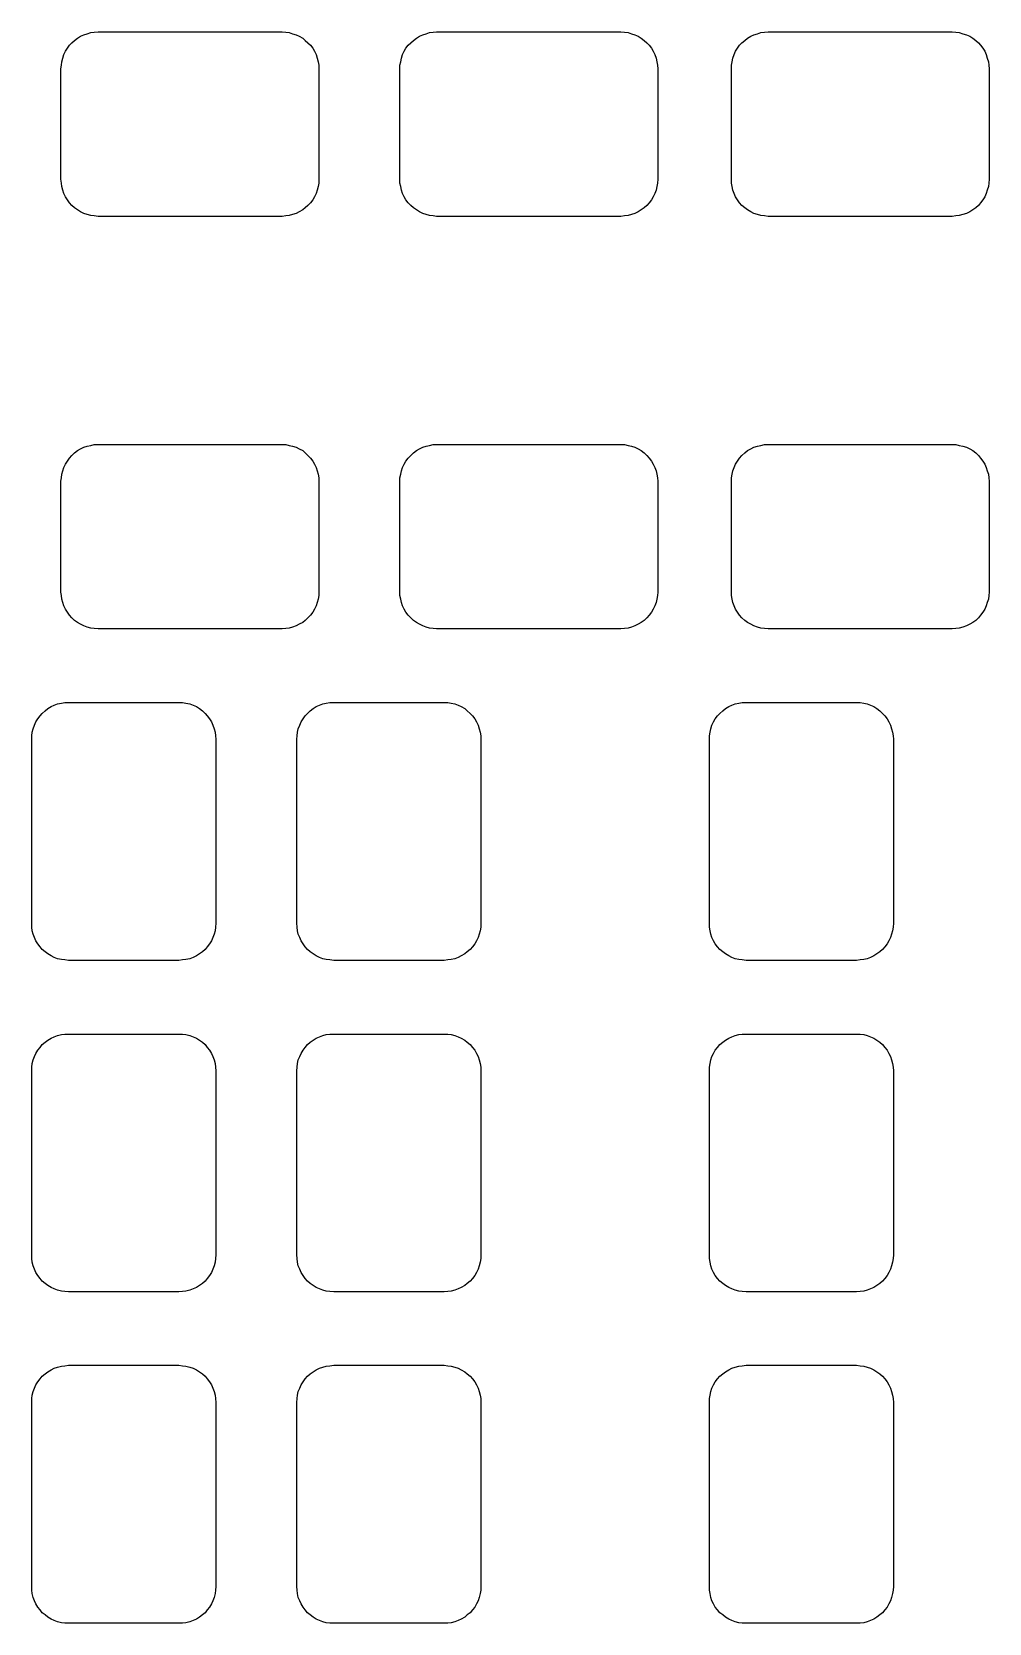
# Model space of a CAD drawing. Extents: x 0 to 58, y -40.2 to 0.4.
# Drawn here: x 40.98 to 47.48, y -23.95 to -13.15 of the extents above; entities that cross this region are included whole.
import ezdxf

# ---------------------------------------------------------------- set-up
doc = ezdxf.new("R2010")
doc.units = 0
doc.layers.get('0').update_dxf_attribs({"linetype": 'CONTINUOUS'})

msp = doc.modelspace()

# ---------------------------------------------------------------- linework, layer by layer
at = {"color": 7}
for points in [[(42.6999, -13.156591), (42.72276, -13.159131), (42.74562, -13.166751), (42.77102, -13.174371), (42.79134, -13.184531), (42.8142, -13.197231), (42.83198, -13.21247), (42.84976, -13.22771), (42.86754, -13.24549), (42.88278, -13.26581), (42.89548, -13.28613), (42.90564, -13.30899), (42.91326, -13.33185), (42.91834, -13.35725), (42.92342, -13.38011), (42.92342, -13.40551), (42.92342, -14.15481), (42.92342, -14.18021), (42.91834, -14.20307), (42.91326, -14.22847), (42.90564, -14.25133), (42.89548, -14.27419), (42.88278, -14.294509), (42.86754, -14.314829), (42.84976, -14.332609), (42.83198, -14.347849), (42.8142, -14.363089), (42.79134, -14.375789), (42.77102, -14.385949), (42.74562, -14.393569), (42.72276, -14.401189), (42.6999, -14.403729), (42.6745, -14.406269), (41.424821, -14.406269), (41.399421, -14.403729), (41.376561, -14.401189), (41.351161, -14.393569), (41.328301, -14.385949), (41.305441, -14.375789), (41.285121, -14.363089), (41.264801, -14.347849), (41.247021, -14.332609), (41.231781, -14.314829), (41.216541, -14.294509), (41.203841, -14.27419), (41.193681, -14.25133), (41.186061, -14.22847), (41.178441, -14.20307), (41.175901, -14.18021), (41.173361, -14.15481), (41.173361, -13.40551), (41.175901, -13.38011), (41.178441, -13.35725), (41.186061, -13.33185), (41.193681, -13.30899), (41.203841, -13.28613), (41.216541, -13.26581), (41.231781, -13.24549), (41.247021, -13.22771), (41.264801, -13.21247), (41.285121, -13.197231), (41.305441, -13.184531), (41.328301, -13.174371), (41.351161, -13.166751), (41.376561, -13.159131), (41.399421, -13.156591), (41.424821, -13.154051), (42.6745, -13.154051)], [(44.998598, -13.156591), (45.023998, -13.159131), (45.046858, -13.166751), (45.069718, -13.174371), (45.092578, -13.184531), (45.112898, -13.197231), (45.133218, -13.21247), (45.150998, -13.22771), (45.166238, -13.24549), (45.181478, -13.26581), (45.194178, -13.28613), (45.204338, -13.30899), (45.214498, -13.33185), (45.219578, -13.35725), (45.222118, -13.38011), (45.224658, -13.40551), (45.224658, -14.15481), (45.222118, -14.18021), (45.219578, -14.20307), (45.214498, -14.22847), (45.204338, -14.25133), (45.194178, -14.27419), (45.181478, -14.294509), (45.166238, -14.314829), (45.150998, -14.332609), (45.133218, -14.347849), (45.112898, -14.363089), (45.092578, -14.375789), (45.069718, -14.385949), (45.046858, -14.393569), (45.023998, -14.401189), (44.998598, -14.403729), (44.973198, -14.406269), (43.723519, -14.406269), (43.700659, -14.403729), (43.675259, -14.401189), (43.652399, -14.393569), (43.629539, -14.385949), (43.606679, -14.375789), (43.586359, -14.363089), (43.566039, -14.347849), (43.548259, -14.332609), (43.530479, -14.314829), (43.515239, -14.294509), (43.502539, -14.27419), (43.492379, -14.25133), (43.484759, -14.22847), (43.479679, -14.20307), (43.474599, -14.18021), (43.474599, -14.15481), (43.474599, -13.40551), (43.474599, -13.38011), (43.479679, -13.35725), (43.484759, -13.33185), (43.492379, -13.30899), (43.502539, -13.28613), (43.515239, -13.26581), (43.530479, -13.24549), (43.548259, -13.22771), (43.566039, -13.21247), (43.586359, -13.197231), (43.606679, -13.184531), (43.629539, -13.174371), (43.652399, -13.166751), (43.675259, -13.159131), (43.700659, -13.156591), (43.723519, -13.154051), (44.973198, -13.154051)], [(47.249036, -13.156591), (47.271896, -13.159131), (47.297296, -13.166751), (47.320156, -13.174371), (47.343016, -13.184531), (47.363336, -13.197231), (47.383655, -13.21247), (47.401435, -13.22771), (47.416675, -13.24549), (47.431915, -13.26581), (47.444615, -13.28613), (47.454775, -13.30899), (47.462395, -13.33185), (47.470015, -13.35725), (47.472555, -13.38011), (47.475095, -13.40551), (47.475095, -14.15481), (47.472555, -14.18021), (47.470015, -14.20307), (47.462395, -14.22847), (47.454775, -14.25133), (47.444615, -14.27419), (47.431915, -14.294509), (47.416675, -14.314829), (47.401435, -14.332609), (47.383655, -14.347849), (47.363336, -14.363089), (47.343016, -14.375789), (47.320156, -14.385949), (47.297296, -14.393569), (47.271896, -14.401189), (47.249036, -14.403729), (47.223636, -14.406269), (45.973957, -14.406269), (45.948557, -14.403729), (45.925697, -14.401189), (45.902837, -14.393569), (45.877437, -14.385949), (45.857117, -14.375789), (45.834257, -14.363089), (45.816477, -14.347849), (45.796157, -14.332609), (45.780917, -14.314829), (45.765677, -14.294509), (45.752977, -14.27419), (45.742817, -14.25133), (45.735197, -14.22847), (45.730117, -14.20307), (45.725037, -14.18021), (45.725037, -14.15481), (45.725037, -13.40551), (45.725037, -13.38011), (45.730117, -13.35725), (45.735197, -13.33185), (45.742817, -13.30899), (45.752977, -13.28613), (45.765677, -13.26581), (45.780917, -13.24549), (45.796157, -13.22771), (45.816477, -13.21247), (45.834257, -13.197231), (45.857117, -13.184531), (45.877437, -13.174371), (45.902837, -13.166751), (45.925697, -13.159131), (45.948557, -13.156591), (45.973957, -13.154051), (47.223636, -13.154051)], [(42.6999, -15.955668), (42.72276, -15.960748), (42.74562, -15.965828), (42.77102, -15.973448), (42.79134, -15.983608), (42.8142, -15.996308), (42.83198, -16.011548), (42.84976, -16.029328), (42.86754, -16.047108), (42.88278, -16.067428), (42.89548, -16.087748), (42.90564, -16.110608), (42.91326, -16.133468), (42.91834, -16.156328), (42.92342, -16.181728), (42.92342, -16.204588), (42.92342, -16.956427), (42.92342, -16.979287), (42.91834, -17.004687), (42.91326, -17.027547), (42.90564, -17.050407), (42.89548, -17.073267), (42.88278, -17.093587), (42.86754, -17.113907), (42.84976, -17.131687), (42.83198, -17.149467), (42.8142, -17.162167), (42.79134, -17.174867), (42.77102, -17.185027), (42.74562, -17.195187), (42.72276, -17.200267), (42.6999, -17.202807), (42.6745, -17.205347), (41.424821, -17.205347), (41.399421, -17.202807), (41.376561, -17.200267), (41.351161, -17.195187), (41.328301, -17.185027), (41.305441, -17.174867), (41.285121, -17.162167), (41.264801, -17.149467), (41.247021, -17.131687), (41.231781, -17.113907), (41.216541, -17.093587), (41.203841, -17.073267), (41.193681, -17.050407), (41.186061, -17.027547), (41.178441, -17.004687), (41.175901, -16.979287), (41.173361, -16.956427), (41.173361, -16.204588), (41.175901, -16.181728), (41.178441, -16.156328), (41.186061, -16.133468), (41.193681, -16.110608), (41.203841, -16.087748), (41.216541, -16.067428), (41.231781, -16.047108), (41.247021, -16.029328), (41.264801, -16.011548), (41.285121, -15.996308), (41.305441, -15.983608), (41.328301, -15.973448), (41.351161, -15.965828), (41.376561, -15.960748), (41.399421, -15.955668), (41.424821, -15.955668), (42.6745, -15.955668)], [(44.998598, -15.955668), (45.023998, -15.960748), (45.046858, -15.965828), (45.069718, -15.973448), (45.092578, -15.983608), (45.112898, -15.996308), (45.133218, -16.011548), (45.150998, -16.029328), (45.166238, -16.047108), (45.181478, -16.067428), (45.194178, -16.087748), (45.204338, -16.110608), (45.214498, -16.133468), (45.219578, -16.156328), (45.222118, -16.181728), (45.224658, -16.204588), (45.224658, -16.956427), (45.222118, -16.979287), (45.219578, -17.004687), (45.214498, -17.027547), (45.204338, -17.050407), (45.194178, -17.073267), (45.181478, -17.093587), (45.166238, -17.113907), (45.150998, -17.131687), (45.133218, -17.149467), (45.112898, -17.162167), (45.092578, -17.174867), (45.069718, -17.185027), (45.046858, -17.195187), (45.023998, -17.200267), (44.998598, -17.202807), (44.973198, -17.205347), (43.723519, -17.205347), (43.700659, -17.202807), (43.675259, -17.200267), (43.652399, -17.195187), (43.629539, -17.185027), (43.606679, -17.174867), (43.586359, -17.162167), (43.566039, -17.149467), (43.548259, -17.131687), (43.530479, -17.113907), (43.515239, -17.093587), (43.502539, -17.073267), (43.492379, -17.050407), (43.484759, -17.027547), (43.479679, -17.004687), (43.474599, -16.979287), (43.474599, -16.956427), (43.474599, -16.204588), (43.474599, -16.181728), (43.479679, -16.156328), (43.484759, -16.133468), (43.492379, -16.110608), (43.502539, -16.087748), (43.515239, -16.067428), (43.530479, -16.047108), (43.548259, -16.029328), (43.566039, -16.011548), (43.586359, -15.996308), (43.606679, -15.983608), (43.629539, -15.973448), (43.652399, -15.965828), (43.675259, -15.960748), (43.700659, -15.955668), (43.723519, -15.955668), (44.973198, -15.955668)], [(47.249036, -15.955668), (47.271896, -15.960748), (47.297296, -15.965828), (47.320156, -15.973448), (47.343016, -15.983608), (47.363336, -15.996308), (47.383655, -16.011548), (47.401435, -16.029328), (47.416675, -16.047108), (47.431915, -16.067428), (47.444615, -16.087748), (47.454775, -16.110608), (47.462395, -16.133468), (47.470015, -16.156328), (47.472555, -16.181728), (47.475095, -16.204588), (47.475095, -16.956427), (47.472555, -16.979287), (47.470015, -17.004687), (47.462395, -17.027547), (47.454775, -17.050407), (47.444615, -17.073267), (47.431915, -17.093587), (47.416675, -17.113907), (47.401435, -17.131687), (47.383655, -17.149467), (47.363336, -17.162167), (47.343016, -17.174867), (47.320156, -17.185027), (47.297296, -17.195187), (47.271896, -17.200267), (47.249036, -17.202807), (47.223636, -17.205347), (45.973957, -17.205347), (45.948557, -17.202807), (45.925697, -17.200267), (45.902837, -17.195187), (45.877437, -17.185027), (45.857117, -17.174867), (45.834257, -17.162167), (45.816477, -17.149467), (45.796157, -17.131687), (45.780917, -17.113907), (45.765677, -17.093587), (45.752977, -17.073267), (45.742817, -17.050407), (45.735197, -17.027547), (45.730117, -17.004687), (45.725037, -16.979287), (45.725037, -16.956427), (45.725037, -16.204588), (45.725037, -16.181728), (45.730117, -16.156328), (45.735197, -16.133468), (45.742817, -16.110608), (45.752977, -16.087748), (45.765677, -16.067428), (45.780917, -16.047108), (45.796157, -16.029328), (45.816477, -16.011548), (45.834257, -15.996308), (45.857117, -15.983608), (45.877437, -15.973448), (45.902837, -15.965828), (45.925697, -15.960748), (45.948557, -15.955668), (45.973957, -15.955668), (47.223636, -15.955668)], [(41.998861, -17.705726), (42.021721, -17.710806), (42.047121, -17.715886), (42.06998, -17.723506), (42.09284, -17.733666), (42.11316, -17.746366), (42.13348, -17.761606), (42.15126, -17.779386), (42.1665, -17.797166), (42.18174, -17.817486), (42.19444, -17.837806), (42.2046, -17.860666), (42.21222, -17.883526), (42.21984, -17.906386), (42.22238, -17.931786), (42.22492, -17.954646), (42.22492, -19.204325), (42.22238, -19.229725), (42.21984, -19.255125), (42.21222, -19.277985), (42.2046, -19.300845), (42.19444, -19.323705), (42.18174, -19.344025), (42.1665, -19.364345), (42.15126, -19.382125), (42.13348, -19.397365), (42.11316, -19.412605), (42.09284, -19.425305), (42.06998, -19.435465), (42.047121, -19.445625), (42.021721, -19.450705), (41.998861, -19.453245), (41.973461, -19.455785), (41.224161, -19.455785), (41.198761, -19.453245), (41.175901, -19.450705), (41.150501, -19.445625), (41.127641, -19.435465), (41.107321, -19.425305), (41.084461, -19.412605), (41.066681, -19.397365), (41.046361, -19.382125), (41.031121, -19.364345), (41.015881, -19.344025), (41.003181, -19.323705), (40.993021, -19.300845), (40.985402, -19.277985), (40.977782, -19.255125), (40.975242, -19.229725), (40.975242, -19.204325), (40.975242, -17.954646), (40.975242, -17.931786), (40.977782, -17.906386), (40.985402, -17.883526), (40.993021, -17.860666), (41.003181, -17.837806), (41.015881, -17.817486), (41.031121, -17.797166), (41.046361, -17.779386), (41.066681, -17.761606), (41.084461, -17.746366), (41.107321, -17.733666), (41.127641, -17.723506), (41.150501, -17.715886), (41.175901, -17.710806), (41.198761, -17.705726), (41.224161, -17.705726), (41.973461, -17.705726)], [(43.799719, -17.705726), (43.822579, -17.710806), (43.847979, -17.715886), (43.870839, -17.723506), (43.891159, -17.733666), (43.914019, -17.746366), (43.931799, -17.761606), (43.952119, -17.779386), (43.967359, -17.797166), (43.982599, -17.817486), (43.995299, -17.837806), (44.005459, -17.860666), (44.013079, -17.883526), (44.018159, -17.906386), (44.023239, -17.931786), (44.023239, -17.954646), (44.023239, -19.204325), (44.023239, -19.229725), (44.018159, -19.255125), (44.013079, -19.277985), (44.005459, -19.300845), (43.995299, -19.323705), (43.982599, -19.344025), (43.967359, -19.364345), (43.952119, -19.382125), (43.931799, -19.397365), (43.914019, -19.412605), (43.891159, -19.425305), (43.870839, -19.435465), (43.847979, -19.445625), (43.822579, -19.450705), (43.799719, -19.453245), (43.774319, -19.455785), (43.02502, -19.455785), (42.99962, -19.453245), (42.97422, -19.450705), (42.95136, -19.445625), (42.9285, -19.435465), (42.90564, -19.425305), (42.88532, -19.412605), (42.865, -19.397365), (42.84722, -19.382125), (42.83198, -19.364345), (42.81674, -19.344025), (42.80404, -19.323705), (42.79388, -19.300845), (42.78372, -19.277985), (42.77864, -19.255125), (42.7761, -19.229725), (42.77356, -19.204325), (42.77356, -17.954646), (42.7761, -17.931786), (42.77864, -17.906386), (42.78372, -17.883526), (42.79388, -17.860666), (42.80404, -17.837806), (42.81674, -17.817486), (42.83198, -17.797166), (42.84722, -17.779386), (42.865, -17.761606), (42.88532, -17.746366), (42.90564, -17.733666), (42.9285, -17.723506), (42.95136, -17.715886), (42.97422, -17.710806), (42.99962, -17.705726), (43.02502, -17.705726), (43.774319, -17.705726)], [(46.598796, -17.705726), (46.624196, -17.710806), (46.647056, -17.715886), (46.669916, -17.723506), (46.692776, -17.733666), (46.713096, -17.746366), (46.733416, -17.761606), (46.751196, -17.779386), (46.766436, -17.797166), (46.781676, -17.817486), (46.794376, -17.837806), (46.804536, -17.860666), (46.812156, -17.883526), (46.819776, -17.906386), (46.822316, -17.931786), (46.824856, -17.954646), (46.824856, -19.204325), (46.822316, -19.229725), (46.819776, -19.255125), (46.812156, -19.277985), (46.804536, -19.300845), (46.794376, -19.323705), (46.781676, -19.344025), (46.766436, -19.364345), (46.751196, -19.382125), (46.733416, -19.397365), (46.713096, -19.412605), (46.692776, -19.425305), (46.669916, -19.435465), (46.647056, -19.445625), (46.624196, -19.450705), (46.598796, -19.453245), (46.573396, -19.455785), (45.824097, -19.455785), (45.798697, -19.453245), (45.775837, -19.450705), (45.750437, -19.445625), (45.727577, -19.435465), (45.707257, -19.425305), (45.684397, -19.412605), (45.666617, -19.397365), (45.646297, -19.382125), (45.631057, -19.364345), (45.615817, -19.344025), (45.603117, -19.323705), (45.592957, -19.300845), (45.585337, -19.277985), (45.580257, -19.255125), (45.575177, -19.229725), (45.575177, -19.204325), (45.575177, -17.954646), (45.575177, -17.931786), (45.580257, -17.906386), (45.585337, -17.883526), (45.592957, -17.860666), (45.603117, -17.837806), (45.615817, -17.817486), (45.631057, -17.797166), (45.646297, -17.779386), (45.666617, -17.761606), (45.684397, -17.746366), (45.707257, -17.733666), (45.727577, -17.723506), (45.750437, -17.715886), (45.775837, -17.710806), (45.798697, -17.705726), (45.824097, -17.705726), (46.573396, -17.705726)], [(41.998861, -19.956164), (42.021721, -19.958704), (42.047121, -19.966324), (42.06998, -19.973944), (42.09284, -19.984104), (42.11316, -19.996804), (42.13348, -20.012044), (42.15126, -20.027284), (42.1665, -20.047604), (42.18174, -20.065384), (42.19444, -20.088244), (42.2046, -20.108564), (42.21222, -20.131424), (42.21984, -20.156824), (42.22238, -20.179684), (42.22492, -20.205084), (42.22492, -21.454763), (42.22238, -21.480163), (42.21984, -21.503023), (42.21222, -21.528423), (42.2046, -21.551283), (42.19444, -21.574143), (42.18174, -21.594463), (42.1665, -21.614783), (42.15126, -21.632563), (42.13348, -21.647803), (42.11316, -21.663043), (42.09284, -21.675743), (42.06998, -21.685903), (42.047121, -21.693523), (42.021721, -21.701143), (41.998861, -21.703683), (41.973461, -21.706223), (41.224161, -21.706223), (41.198761, -21.703683), (41.175901, -21.701143), (41.150501, -21.693523), (41.127641, -21.685903), (41.107321, -21.675743), (41.084461, -21.663043), (41.066681, -21.647803), (41.046361, -21.632563), (41.031121, -21.614783), (41.015881, -21.594463), (41.003181, -21.574143), (40.993021, -21.551283), (40.985402, -21.528423), (40.977782, -21.503023), (40.975242, -21.480163), (40.975242, -21.454763), (40.975242, -20.205084), (40.975242, -20.179684), (40.977782, -20.156824), (40.985402, -20.131424), (40.993021, -20.108564), (41.003181, -20.088244), (41.015881, -20.065384), (41.031121, -20.047604), (41.046361, -20.027284), (41.066681, -20.012044), (41.084461, -19.996804), (41.107321, -19.984104), (41.127641, -19.973944), (41.150501, -19.966324), (41.175901, -19.958704), (41.198761, -19.956164), (41.224161, -19.956164), (41.973461, -19.956164)], [(43.799719, -19.956164), (43.822579, -19.958704), (43.847979, -19.966324), (43.870839, -19.973944), (43.891159, -19.984104), (43.914019, -19.996804), (43.931799, -20.012044), (43.952119, -20.027284), (43.967359, -20.047604), (43.982599, -20.065384), (43.995299, -20.088244), (44.005459, -20.108564), (44.013079, -20.131424), (44.018159, -20.156824), (44.023239, -20.179684), (44.023239, -20.205084), (44.023239, -21.454763), (44.023239, -21.480163), (44.018159, -21.503023), (44.013079, -21.528423), (44.005459, -21.551283), (43.995299, -21.574143), (43.982599, -21.594463), (43.967359, -21.614783), (43.952119, -21.632563), (43.931799, -21.647803), (43.914019, -21.663043), (43.891159, -21.675743), (43.870839, -21.685903), (43.847979, -21.693523), (43.822579, -21.701143), (43.799719, -21.703683), (43.774319, -21.706223), (43.02502, -21.706223), (42.99962, -21.703683), (42.97422, -21.701143), (42.95136, -21.693523), (42.9285, -21.685903), (42.90564, -21.675743), (42.88532, -21.663043), (42.865, -21.647803), (42.84722, -21.632563), (42.83198, -21.614783), (42.81674, -21.594463), (42.80404, -21.574143), (42.79388, -21.551283), (42.78372, -21.528423), (42.77864, -21.503023), (42.7761, -21.480163), (42.77356, -21.454763), (42.77356, -20.205084), (42.7761, -20.179684), (42.77864, -20.156824), (42.78372, -20.131424), (42.79388, -20.108564), (42.80404, -20.088244), (42.81674, -20.065384), (42.83198, -20.047604), (42.84722, -20.027284), (42.865, -20.012044), (42.88532, -19.996804), (42.90564, -19.984104), (42.9285, -19.973944), (42.95136, -19.966324), (42.97422, -19.958704), (42.99962, -19.956164), (43.02502, -19.956164), (43.774319, -19.956164)], [(46.598796, -19.956164), (46.624196, -19.958704), (46.647056, -19.966324), (46.669916, -19.973944), (46.692776, -19.984104), (46.713096, -19.996804), (46.733416, -20.012044), (46.751196, -20.027284), (46.766436, -20.047604), (46.781676, -20.065384), (46.794376, -20.088244), (46.804536, -20.108564), (46.812156, -20.131424), (46.819776, -20.156824), (46.822316, -20.179684), (46.824856, -20.205084), (46.824856, -21.454763), (46.822316, -21.480163), (46.819776, -21.503023), (46.812156, -21.528423), (46.804536, -21.551283), (46.794376, -21.574143), (46.781676, -21.594463), (46.766436, -21.614783), (46.751196, -21.632563), (46.733416, -21.647803), (46.713096, -21.663043), (46.692776, -21.675743), (46.669916, -21.685903), (46.647056, -21.693523), (46.624196, -21.701143), (46.598796, -21.703683), (46.573396, -21.706223), (45.824097, -21.706223), (45.798697, -21.703683), (45.775837, -21.701143), (45.750437, -21.693523), (45.727577, -21.685903), (45.707257, -21.675743), (45.684397, -21.663043), (45.666617, -21.647803), (45.646297, -21.632563), (45.631057, -21.614783), (45.615817, -21.594463), (45.603117, -21.574143), (45.592957, -21.551283), (45.585337, -21.528423), (45.580257, -21.503023), (45.575177, -21.480163), (45.575177, -21.454763), (45.575177, -20.205084), (45.575177, -20.179684), (45.580257, -20.156824), (45.585337, -20.131424), (45.592957, -20.108564), (45.603117, -20.088244), (45.615817, -20.065384), (45.631057, -20.047604), (45.646297, -20.027284), (45.666617, -20.012044), (45.684397, -19.996804), (45.707257, -19.984104), (45.727577, -19.973944), (45.750437, -19.966324), (45.775837, -19.958704), (45.798697, -19.956164), (45.824097, -19.956164), (46.573396, -19.956164)], [(41.998861, -22.206602), (42.021721, -22.209142), (42.047121, -22.216762), (42.06998, -22.224382), (42.09284, -22.234542), (42.11316, -22.247242), (42.13348, -22.262482), (42.15126, -22.277722), (42.1665, -22.295502), (42.18174, -22.315822), (42.19444, -22.336142), (42.2046, -22.359002), (42.21222, -22.381862), (42.21984, -22.407262), (42.22238, -22.430122), (42.22492, -22.455522), (42.22492, -23.705201), (42.22238, -23.730601), (42.21984, -23.753461), (42.21222, -23.778861), (42.2046, -23.801721), (42.19444, -23.822041), (42.18174, -23.844901), (42.1665, -23.86268), (42.15126, -23.883), (42.13348, -23.89824), (42.11316, -23.91348), (42.09284, -23.92618), (42.06998, -23.93634), (42.047121, -23.94396), (42.021721, -23.95158), (41.998861, -23.95412), (41.973461, -23.95412), (41.224161, -23.95412), (41.198761, -23.95412), (41.175901, -23.95158), (41.150501, -23.94396), (41.127641, -23.93634), (41.107321, -23.92618), (41.084461, -23.91348), (41.066681, -23.89824), (41.046361, -23.883), (41.031121, -23.86268), (41.015881, -23.844901), (41.003181, -23.822041), (40.993021, -23.801721), (40.985402, -23.778861), (40.977782, -23.753461), (40.975242, -23.730601), (40.975242, -23.705201), (40.975242, -22.455522), (40.975242, -22.430122), (40.977782, -22.407262), (40.985402, -22.381862), (40.993021, -22.359002), (41.003181, -22.336142), (41.015881, -22.315822), (41.031121, -22.295502), (41.046361, -22.277722), (41.066681, -22.262482), (41.084461, -22.247242), (41.107321, -22.234542), (41.127641, -22.224382), (41.150501, -22.216762), (41.175901, -22.209142), (41.198761, -22.206602), (41.224161, -22.204062), (41.973461, -22.204062)], [(43.799719, -22.206602), (43.822579, -22.209142), (43.847979, -22.216762), (43.870839, -22.224382), (43.891159, -22.234542), (43.914019, -22.247242), (43.931799, -22.262482), (43.952119, -22.277722), (43.967359, -22.295502), (43.982599, -22.315822), (43.995299, -22.336142), (44.005459, -22.359002), (44.013079, -22.381862), (44.018159, -22.407262), (44.023239, -22.430122), (44.023239, -22.455522), (44.023239, -23.705201), (44.023239, -23.730601), (44.018159, -23.753461), (44.013079, -23.778861), (44.005459, -23.801721), (43.995299, -23.822041), (43.982599, -23.844901), (43.967359, -23.86268), (43.952119, -23.883), (43.931799, -23.89824), (43.914019, -23.91348), (43.891159, -23.92618), (43.870839, -23.93634), (43.847979, -23.94396), (43.822579, -23.95158), (43.799719, -23.95412), (43.774319, -23.95412), (43.02502, -23.95412), (42.99962, -23.95412), (42.97422, -23.95158), (42.95136, -23.94396), (42.9285, -23.93634), (42.90564, -23.92618), (42.88532, -23.91348), (42.865, -23.89824), (42.84722, -23.883), (42.83198, -23.86268), (42.81674, -23.844901), (42.80404, -23.822041), (42.79388, -23.801721), (42.78372, -23.778861), (42.77864, -23.753461), (42.7761, -23.730601), (42.77356, -23.705201), (42.77356, -22.455522), (42.7761, -22.430122), (42.77864, -22.407262), (42.78372, -22.381862), (42.79388, -22.359002), (42.80404, -22.336142), (42.81674, -22.315822), (42.83198, -22.295502), (42.84722, -22.277722), (42.865, -22.262482), (42.88532, -22.247242), (42.90564, -22.234542), (42.9285, -22.224382), (42.95136, -22.216762), (42.97422, -22.209142), (42.99962, -22.206602), (43.02502, -22.204062), (43.774319, -22.204062)], [(46.598796, -22.206602), (46.624196, -22.209142), (46.647056, -22.216762), (46.669916, -22.224382), (46.692776, -22.234542), (46.713096, -22.247242), (46.733416, -22.262482), (46.751196, -22.277722), (46.766436, -22.295502), (46.781676, -22.315822), (46.794376, -22.336142), (46.804536, -22.359002), (46.812156, -22.381862), (46.819776, -22.407262), (46.822316, -22.430122), (46.824856, -22.455522), (46.824856, -23.705201), (46.822316, -23.730601), (46.819776, -23.753461), (46.812156, -23.778861), (46.804536, -23.801721), (46.794376, -23.822041), (46.781676, -23.844901), (46.766436, -23.86268), (46.751196, -23.883), (46.733416, -23.89824), (46.713096, -23.91348), (46.692776, -23.92618), (46.669916, -23.93634), (46.647056, -23.94396), (46.624196, -23.95158), (46.598796, -23.95412), (46.573396, -23.95412), (45.824097, -23.95412), (45.798697, -23.95412), (45.775837, -23.95158), (45.750437, -23.94396), (45.727577, -23.93634), (45.707257, -23.92618), (45.684397, -23.91348), (45.666617, -23.89824), (45.646297, -23.883), (45.631057, -23.86268), (45.615817, -23.844901), (45.603117, -23.822041), (45.592957, -23.801721), (45.585337, -23.778861), (45.580257, -23.753461), (45.575177, -23.730601), (45.575177, -23.705201), (45.575177, -22.455522), (45.575177, -22.430122), (45.580257, -22.407262), (45.585337, -22.381862), (45.592957, -22.359002), (45.603117, -22.336142), (45.615817, -22.315822), (45.631057, -22.295502), (45.646297, -22.277722), (45.666617, -22.262482), (45.684397, -22.247242), (45.707257, -22.234542), (45.727577, -22.224382), (45.750437, -22.216762), (45.775837, -22.209142), (45.798697, -22.206602), (45.824097, -22.204062), (46.573396, -22.204062)]]:
    msp.add_lwpolyline(points, close=True, dxfattribs=at)

doc.saveas('drawing.dxf')
